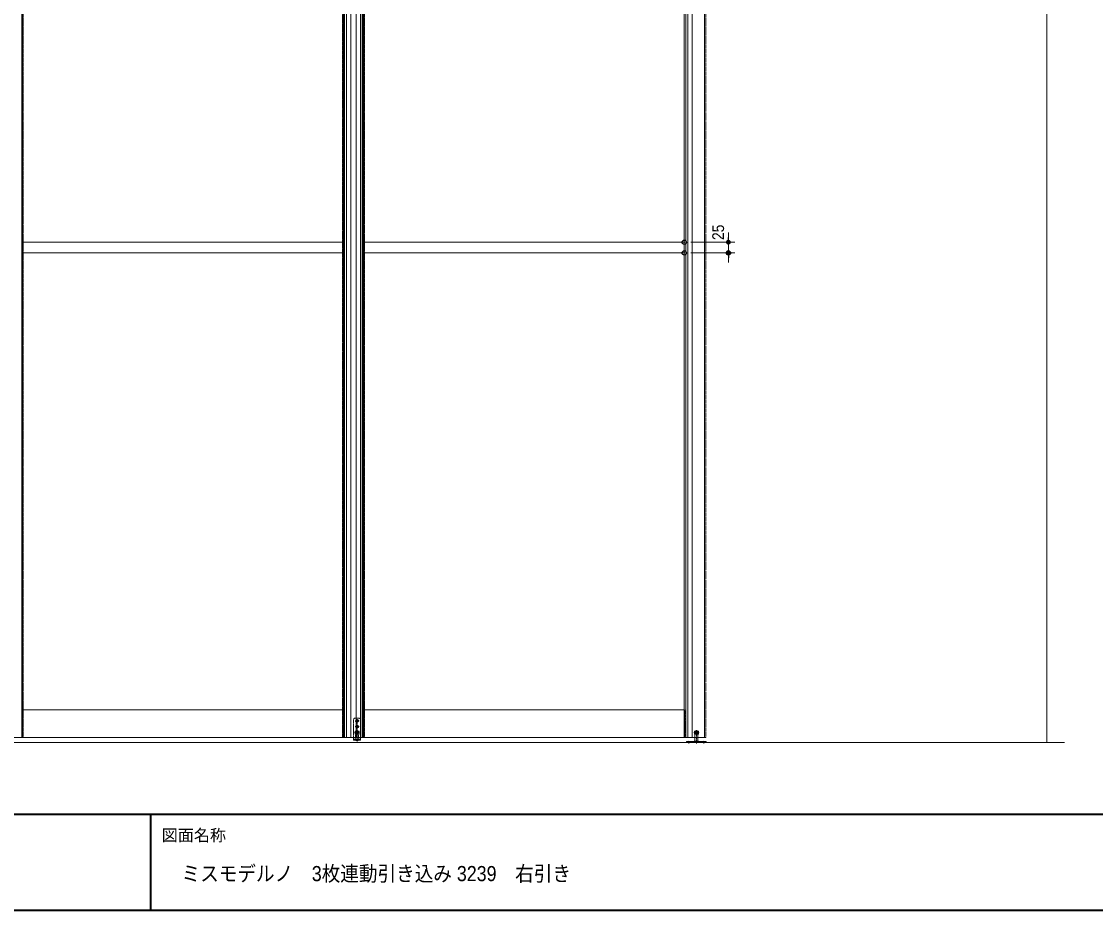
# Model space of a CAD drawing. Units: millimetres, scale not verified. Extents: x -4547 to 4547, y -2284 to 2284.
# Drawn here: x -3254 to -746, y -2078 to 0 of the extents above; entities that cross this region are included whole.
import ezdxf
from ezdxf.enums import TextEntityAlignment as Align

# ---------------------------------------------------------------- set-up
doc = ezdxf.new("R2010")
doc.units = ezdxf.units.MM
doc.header["$LTSCALE"] = 20
doc.header["$PDMODE"] = 32
doc.header["$PDSIZE"] = 10
for name, pattern in [('USER1', [10.5, 8, -0.5, 0.5, -0.5, 0.5, -0.5]), ('USER2', [1.11, 0.71, -0.4]), ('USER3', [2.91, 1.76, -0.4, 0.35, -0.4])]:
    doc.linetypes.add(name, pattern=pattern)
for name, color, linetype, lineweight in [('0-0_1図面枠', 7, 'Continuous', 20), ('0-1_3一般', 7, 'Continuous', 15), ('0-3_0', 7, 'Continuous', 25), ('0-5_2寸法-2', 7, 'Continuous', 15)]:
    doc.layers.add(name, color=color, linetype=linetype, lineweight=lineweight)
doc.layers.add('0-4_Defpoints', color=7, linetype='Continuous')
doc.styles.add('ＭＳ Ｐゴシック', font='')
doc.styles.get('ＭＳ Ｐゴシック').set_extended_font_data('MS PGothic')

# ---------------------------------------------------------------- blocks, each defined once
blk = doc.blocks.new('グループ-2')
at = {"layer": '0-0_1図面枠', "lineweight": 35}
for p, q in [((-60000, -37050), (60000, -37050)), ((-32250, -37050), (-32250, -41550))]:
    blk.add_line(p, q, dxfattribs=at)
blk.add_lwpolyline([(-60000, 41550), (60000, 41550), (60000, -41550), (-60000, -41550)], close=True, dxfattribs=at)
blk = doc.blocks.new('図面枠')
at = {"layer": '0-0_1図面枠'}
blk.add_blockref('グループ-2', (0, 0), dxfattribs=at)
at = {"layer": '0-0_1図面枠', "style": 'ＭＳ Ｐゴシック'}
blk.add_text('図面名称', height=550.3, dxfattribs=at).set_placement((-31725.1, -38474.8), align=Align.BOTTOM_LEFT)
blk = doc.blocks.new('グループ-5')
at = {"layer": '0-1_3一般', "linetype": 'USER1'}
for p, q in [((-23282, -33466.3), (-23282, 12333.7)), ((-6322, 12333.7), (-6322, -33466.3)), ((-23232, -33466.3), (-23282, -33466.3)), ((-6322, -33466.3), (-6372, -33466.3))]:
    blk.add_line(p, q, dxfattribs=at)
at = {"layer": '0-1_3一般'}
for p, q in [((-23232, -32186.3), (-23232, 12333.7)), ((-22643.9, 12333.7), (-22643.9, -33466.3)), ((-22442, 12333.7), (-22442, -33466.3)), ((-22360, 12333.7), (-22360, -33466.3)), ((-7244, -33466.3), (-7244, 12333.7)), ((-7162, -33466.3), (-7162, 12333.7)), ((-6960.1, -33466.3), (-6960.1, 12333.7)), ((-6372, 12333.7), (-6372, -32166.3)), ((-22282, 11033.7), (-22282, -10316.3)), ((-7322, -10316.3), (-7322, 11033.7)), ((-22282, -10316.3), (-22282, -32166.3)), ((-22282, -10316.3), (-7322, -10316.3)), ((-7322, -32166.3), (-7322, -10316.3)), ((-22282, -10816.3), (-7322, -10816.3)), ((-23232, -33466.3), (-23232, -32186.3)), ((-22282, -32166.3), (-22282, -33466.3)), ((-22282, -32166.3), (-7322, -32166.3)), ((-7322, -33466.3), (-7322, -32166.3)), ((-6372, -32166.3), (-6372, -33466.3)), ((-23152, -33466.3), (-23232, -33466.3)), ((-22788, -33466.3), (-23152, -33466.3)), ((-22312, -33466.3), (-22788, -33466.3)), ((-22282, -33466.3), (-22312, -33466.3)), ((-6372, -33466.3), (-22282, -33466.3)), ((-7292, -33466.3), (-7322, -33466.3)), ((-6816, -33466.3), (-7292, -33466.3)), ((-6452, -33466.3), (-6816, -33466.3)), ((-6372, -33466.3), (-6452, -33466.3))]:
    blk.add_line(p, q, dxfattribs=at)
at = {"layer": '0-1_3一般', "linetype": 'USER2'}
for p, q in [((-22312, -32166.3), (-22282, -32166.3)), ((-22312, -33466.3), (-22312, -32166.3)), ((-7322, -32166.3), (-7292, -32166.3)), ((-7292, -32166.3), (-7292, -33466.3))]:
    blk.add_line(p, q, dxfattribs=at)
blk = doc.blocks.new('グループ-6')
at = {"layer": '0-1_3一般'}
for p, q in [((-23184, -33466.3), (-23184, 12333.7)), ((-23102, -33466.3), (-23102, 12333.7)), ((-22900.1, -33466.3), (-22900.1, 12333.7)), ((-38222, 11033.7), (-38222, -10316.3)), ((-23262, -10316.3), (-23262, 11033.7)), ((-38222, -10316.3), (-38222, -32166.3)), ((-38222, -10316.3), (-23262, -10316.3)), ((-23262, -32166.3), (-23262, -10316.3)), ((-38222, -10816.3), (-23262, -10816.3)), ((-38222, -32166.3), (-23262, -32166.3)), ((-38222, -32166.3), (-38222, -33466.3)), ((-23262, -33466.3), (-23262, -32166.3)), ((-22312, -32186.3), (-22312, -33466.3)), ((-38252, -33466.3), (-38728, -33466.3)), ((-38222, -33466.3), (-38252, -33466.3)), ((-22312, -33466.3), (-38222, -33466.3)), ((-23232, -33466.3), (-23262, -33466.3)), ((-22756, -33466.3), (-23232, -33466.3)), ((-22392, -33466.3), (-22756, -33466.3)), ((-22312, -33466.3), (-22392, -33466.3))]:
    blk.add_line(p, q, dxfattribs=at)
at = {"layer": '0-1_3一般', "linetype": 'USER2'}
for p, q in [((-38252, -33466.3), (-38252, -32166.3)), ((-38252, -32166.3), (-38222, -32166.3)), ((-23262, -32166.3), (-23232, -32166.3)), ((-23232, -32166.3), (-23232, -33466.3))]:
    blk.add_line(p, q, dxfattribs=at)
at = {"layer": '0-1_3一般'}
blk.add_lwpolyline([(-38252, 12333.7), (-22312, 12333.7), (-22312, -32186.3)], dxfattribs=at)
at = {"layer": '0-1_3一般', "linetype": 'USER1'}
blk.add_lwpolyline([(-22312, 12333.7), (-22262, 12333.7), (-22262, -33466.3), (-22312, -33466.3)], dxfattribs=at)
blk = doc.blocks.new('グループ-8')
at = {"layer": '0-1_3一般', "linetype": 'USER3'}
for p, q in [((-6864, -33236.3), (-6869, -33236.3)), ((-6664, -33236.3), (-6864, -33236.3)), ((-6754, -33736.3), (-6754, -33126.3)), ((-6754, -33146.3), (-6754, -33136.3)), ((-6754, -33326.3), (-6754, -33146.3)), ((-6754, -33326.3), (-6754, -33146.3)), ((-6754, -33336.3), (-6754, -33326.3)), ((-6754, -33736.3), (-6754, -33596.3)), ((-6639, -33236.3), (-6664, -33236.3)), ((-7104, -33736.3), (-7104, -33616.3)), ((-6404, -33736.3), (-6404, -33616.3))]:
    blk.add_line(p, q, dxfattribs=at)
at = {"layer": '0-1_3一般'}
for p, q in [((-6854, -33226.3), (-6654, -33226.3)), ((-6854, -33246.3), (-6654, -33246.3)), ((-6839, -33166.3), (-6849, -33176.3)), ((-6849, -33226.3), (-6849, -33176.3)), ((-6849, -33296.3), (-6849, -33246.3)), ((-6839, -33306.3), (-6849, -33296.3)), ((-6849, -33296.3), (-6659, -33296.3)), ((-6839, -33166.3), (-6834, -33166.3)), ((-6834, -33306.3), (-6839, -33306.3)), ((-6834, -33166.3), (-6674, -33166.3)), ((-6674, -33306.3), (-6834, -33306.3)), ((-6824, -33636.3), (-6824, -33306.3)), ((-6796.5, -33166.3), (-6799, -33156.3)), ((-6709, -33156.3), (-6799, -33156.3)), ((-6711.5, -33166.3), (-6709, -33156.3)), ((-6684, -33636.3), (-6684, -33306.3)), ((-6674, -33166.3), (-6669, -33166.3)), ((-6669, -33306.3), (-6674, -33306.3)), ((-6669, -33306.3), (-6659, -33296.3)), ((-6659, -33176.3), (-6659, -33226.3)), ((-6659, -33246.3), (-6659, -33296.3)), ((-6684, -33636.3), (-6824, -33636.3))]:
    blk.add_line(p, q, dxfattribs=at)
at = {"layer": '0-1_3一般', "linetype": 'USER2'}
for p, q in [((-6834, -33166.3), (-6834, -33186.3)), ((-6834, -33306.3), (-6834, -33286.3)), ((-6712, -33186.3), (-6796, -33186.3)), ((-6712, -33286.3), (-6712, -33186.3)), ((-6674, -33186.3), (-6712, -33186.3)), ((-6674, -33166.3), (-6674, -33186.3)), ((-6674, -33306.3), (-6674, -33286.3)), ((-7154, -33696.3), (-7154, -33656.3)), ((-7054, -33656.3), (-7054, -33696.3)), ((-6804, -33676.3), (-6809, -33696.3)), ((-6809, -33696.3), (-6699, -33696.3)), ((-6804, -33636.3), (-6804, -33676.3)), ((-6804, -33636.3), (-6804, -33676.3)), ((-6754, -33679), (-6784, -33696.3)), ((-6724, -33696.3), (-6754, -33679)), ((-6704, -33676.3), (-6704, -33636.3)), ((-6704, -33676.3), (-6704, -33636.3)), ((-6699, -33696.3), (-6704, -33676.3)), ((-6454, -33696.3), (-6454, -33656.3)), ((-6354, -33656.3), (-6354, -33696.3))]:
    blk.add_line(p, q, dxfattribs=at)
at = {"layer": '0-1_3一般', "linetype": 'USER1'}
for p, q in [((-6824, -33286.3), (-6804, -33286.3)), ((-6824, -33306.3), (-6824, -33286.3)), ((-6804, -33286.3), (-6794, -33286.3)), ((-6794, -33176.3), (-6796.5, -33166.3)), ((-6794, -33286.3), (-6794, -33176.3)), ((-6794, -33286.3), (-6714, -33286.3)), ((-6714, -33176.3), (-6711.5, -33166.3)), ((-6714, -33286.3), (-6714, -33176.3)), ((-6714, -33286.3), (-6704, -33286.3)), ((-6704, -33286.3), (-6684, -33286.3)), ((-6684, -33306.3), (-6684, -33286.3))]:
    blk.add_line(p, q, dxfattribs=at)
at = {"layer": '0-1_3一般'}
for points in [[(-6669, -33166.3), (-6659, -33176.3), (-6849, -33176.3)], [(-6654, -33656.3), (-6654, -33636.3), (-6854, -33636.3), (-6854, -33656.3)]]:
    blk.add_lwpolyline(points, dxfattribs=at)
at = {"layer": '0-1_3一般', "linetype": 'USER2'}
for points in [[(-6796, -33286.3), (-6796, -33186.3), (-6834, -33186.3)], [(-6674, -33286.3), (-6712, -33286.3), (-6796, -33286.3), (-6834, -33286.3)], [(-6774, -33156.3), (-6754, -33167.8), (-6734, -33156.3)], [(-6854, -33696.3), (-6854, -33676.3), (-6654, -33676.3), (-6654, -33696.3)]]:
    blk.add_lwpolyline(points, dxfattribs=at)
at = {"layer": '0-1_3一般'}
blk.add_lwpolyline([(-6294, -33696.3), (-7214, -33696.3), (-7214, -33656.3), (-6294, -33656.3)], close=True, dxfattribs=at)
for centre, start, end in [((-6854, -33236.3), 90, 180), ((-6854, -33236.3), 180, 270), ((-6654, -33236.3), 0, 90), ((-6654, -33236.3), 270, 0)]:
    blk.add_arc(centre, 10, start, end, dxfattribs=at)
at = {"layer": '0-1_3一般', "linetype": 'USER2'}
for centre, start, end in [((-6854, -33236.3), 270, 90), ((-6654, -33236.3), 90, 180), ((-6654, -33236.3), 180, 270)]:
    blk.add_arc(centre, 10, start, end, dxfattribs=at)
blk = doc.blocks.new('グループ-18')
at = {"layer": '0-1_3一般', "linetype": 'USER2'}
for p, q in [((-22702, -32566.3), (-22502, -32566.3)), ((-22762, -33466.3), (-22762, -32606.3)), ((-22696, -32686.3), (-22508, -32686.3)), ((-22508, -32956.3), (-22696, -32956.3)), ((-22632, -32750.3), (-22632, -32622.3)), ((-22572, -32642.3), (-22632, -32642.3)), ((-22572, -32730.3), (-22632, -32730.3)), ((-22632, -33020.3), (-22632, -32892.3)), ((-22572, -32912.3), (-22632, -32912.3)), ((-22572, -33000.3), (-22632, -33000.3)), ((-22572, -32622.3), (-22572, -32750.3)), ((-22572, -32892.3), (-22572, -33020.3)), ((-22442, -32626.3), (-22442, -33466.3)), ((-22487, -33236.3), (-22717, -33236.3)), ((-22687, -33166.3), (-22697, -33176.3)), ((-22697, -33296.3), (-22697, -33176.3)), ((-22687, -33306.3), (-22697, -33296.3)), ((-22697, -33296.3), (-22507, -33296.3)), ((-22682, -33306.3), (-22687, -33306.3)), ((-22672, -33286.3), (-22642, -33286.3)), ((-22672, -33306.3), (-22672, -33286.3)), ((-22672, -33546.3), (-22672, -33306.3)), ((-22532, -33546.3), (-22672, -33546.3)), ((-22652, -33586.3), (-22657, -33606.3)), ((-22657, -33606.3), (-22547, -33606.3)), ((-22653, -33586.3), (-22653, -33546.3)), ((-22652, -33546.3), (-22652, -33586.3)), ((-22647, -33156.3), (-22644.5, -33166.3)), ((-22560, -33186.3), (-22644, -33186.3)), ((-22642, -33286.3), (-22562, -33286.3)), ((-22602, -33589), (-22632, -33606.3)), ((-22602, -33167.8), (-22622, -33156.3)), ((-22602, -33167.8), (-22602, -33126.3)), ((-22602, -33146.3), (-22602, -33136.3)), ((-22602, -33326.3), (-22602, -33146.3)), ((-22602, -33326.3), (-22602, -33146.3)), ((-22582, -33156.3), (-22602, -33167.8)), ((-22602, -33646.3), (-22602, -33167.8)), ((-22602, -33436.3), (-22602, -33326.3)), ((-22572, -33606.3), (-22602, -33589)), ((-22557, -33156.3), (-22582, -33156.3)), ((-22559.5, -33166.3), (-22562, -33176.3)), ((-22562, -33176.3), (-22562, -33286.3)), ((-22562, -33286.3), (-22532, -33286.3)), ((-22560, -33286.3), (-22560, -33186.3)), ((-22522, -33186.3), (-22560, -33186.3)), ((-22557, -33156.3), (-22559.5, -33166.3)), ((-22552, -33586.3), (-22552, -33546.3)), ((-22547, -33606.3), (-22552, -33586.3)), ((-22551, -33586.3), (-22551, -33546.3)), ((-22532, -33306.3), (-22532, -33286.3)), ((-22532, -33546.3), (-22532, -33306.3)), ((-22522, -33166.3), (-22517, -33166.3)), ((-22517, -33306.3), (-22507, -33296.3)), ((-22507, -33176.3), (-22507, -33296.3))]:
    blk.add_line(p, q, dxfattribs=at)
at = {"layer": '0-1_3一般', "linetype": 'USER3'}
blk.add_line((-22602, -33546.3), (-22602, -32606.3), dxfattribs=at)
at = {"layer": '0-1_3一般'}
for p, q in [((-22762, -33546.3), (-22762, -33466.3)), ((-22762, -33586.3), (-22762, -33546.3)), ((-22653, -33546.3), (-22762, -33546.3)), ((-22653, -33586.3), (-22762, -33586.3)), ((-22551, -33546.3), (-22653, -33546.3)), ((-22551, -33586.3), (-22653, -33586.3)), ((-22442, -33546.3), (-22551, -33546.3)), ((-22442, -33586.3), (-22551, -33586.3)), ((-22442, -33466.3), (-22442, -33546.3)), ((-22442, -33546.3), (-22442, -33586.3))]:
    blk.add_line(p, q, dxfattribs=at)
at = {"layer": '0-1_3一般', "linetype": 'USER2'}
for points in [[(-22517, -33166.3), (-22507, -33176.3), (-22697, -33176.3)], [(-22687, -33166.3), (-22682, -33166.3), (-22682, -33186.3)], [(-22682, -33166.3), (-22522, -33166.3), (-22522, -33186.3)], [(-22644, -33286.3), (-22644, -33186.3), (-22682, -33186.3)], [(-22522, -33306.3), (-22682, -33306.3), (-22682, -33286.3)], [(-22522, -33286.3), (-22560, -33286.3), (-22644, -33286.3), (-22682, -33286.3)], [(-22582, -33156.3), (-22622, -33156.3), (-22647, -33156.3)], [(-22644.5, -33166.3), (-22642, -33176.3), (-22642, -33286.3)], [(-22517, -33306.3), (-22522, -33306.3), (-22522, -33286.3)]]:
    blk.add_lwpolyline(points, dxfattribs=at)
for centre, radius, start, end in [((-22712, -32616.3), 51, 78.69007, 168.69007), ((-22502, -32626.3), 60, 0, 90), ((-22632, -32686.3), 44, 90, 270), ((-22632, -32956.3), 44, 90, 270), ((-22572, -32686.3), 44, 270, 90), ((-22572, -32956.3), 44, 270, 90)]:
    blk.add_arc(centre, radius, start, end, dxfattribs=at)
blk = doc.blocks.new('グループ-19')
at = {"layer": '0-1_3一般'}
for p, q in [((-38252, 12333.7), (-38252, -32186.3)), ((-38252, -32186.3), (-38252, -33466.3)), ((-38252, -33466.3), (-54162, -33466.3)), ((-38252, -33466.3), (-38332, -33466.3))]:
    blk.add_line(p, q, dxfattribs=at)
at = {"layer": '0-1_3一般', "linetype": 'USER1'}
for p, q in [((-38202, 12333.7), (-38202, -33466.3)), ((-38202, -33466.3), (-38252, -33466.3))]:
    blk.add_line(p, q, dxfattribs=at)
blk = doc.blocks.new('グループ-24')
at = {"layer": '0-1_3一般'}
for p, q in [((9618, -33696.3), (9618, 13303.7)), ((-55862, -33696.3), (10435.2, -33696.3))]:
    blk.add_line(p, q, dxfattribs=at)
blk = doc.blocks.new('グループ-28')
at = {"layer": '0-1_3一般'}
for name in ['グループ-24', 'グループ-8', 'グループ-18', 'グループ-19', 'グループ-6', 'グループ-5']:
    blk.add_blockref(name, (0, 0), dxfattribs=at)
blk = doc.blocks.new('_Dot')
at = {"layer": '0-3_0'}
blk.add_line((-10, 0), (-20, 0), dxfattribs=at)
for points in [[(0, 0), (-10, 0), (-9.92, 1.25)], [(0, 0), (-9.92, -1.25), (-10, 0)], [(0, 0), (-9.92, 1.25), (-9.69, 2.49)], [(0, 0), (-9.69, -2.49), (-9.92, -1.25)], [(0, 0), (-9.69, 2.49), (-9.3, 3.68)], [(0, 0), (-9.3, -3.68), (-9.69, -2.49)], [(0, 0), (-9.3, 3.68), (-8.76, 4.82)], [(0, 0), (-8.76, -4.82), (-9.3, -3.68)], [(0, 0), (-8.76, 4.82), (-8.09, 5.88)], [(0, 0), (-8.09, -5.88), (-8.76, -4.82)], [(0, 0), (-8.09, 5.88), (-7.29, 6.85)], [(0, 0), (-7.29, -6.85), (-8.09, -5.88)], [(0, 0), (-7.29, 6.85), (-6.37, 7.71)], [(0, 0), (-6.37, -7.71), (-7.29, -6.85)], [(0, 0), (-6.37, 7.71), (-5.36, 8.44)], [(0, 0), (-5.36, -8.44), (-6.37, -7.71)], [(0, 0), (-5.36, 8.44), (-4.26, 9.05)], [(0, 0), (-4.26, -9.05), (-5.36, -8.44)], [(0, 0), (-4.26, 9.05), (-3.09, 9.51)], [(0, 0), (-3.09, -9.51), (-4.26, -9.05)], [(0, 0), (-3.09, 9.51), (-1.87, 9.82)], [(0, 0), (-1.87, -9.82), (-3.09, -9.51)], [(0, 0), (-1.87, 9.82), (-0.63, 9.98)], [(0, 0), (-0.63, -9.98), (-1.87, -9.82)], [(0, 0), (-0.63, 9.98), (0.63, 9.98)], [(0, 0), (0.63, -9.98), (-0.63, -9.98)], [(0, 0), (0.63, 9.98), (1.87, 9.82)], [(0, 0), (1.87, 9.82), (3.09, 9.51)], [(0, 0), (3.09, 9.51), (4.26, 9.05)], [(0, 0), (4.26, 9.05), (5.36, 8.44)], [(0, 0), (5.36, 8.44), (6.37, 7.71)], [(0, 0), (6.37, 7.71), (7.29, 6.85)], [(0, 0), (7.29, 6.85), (8.09, 5.88)], [(0, 0), (8.09, 5.88), (8.76, 4.82)], [(0, 0), (8.76, 4.82), (9.3, 3.68)], [(0, 0), (9.3, 3.68), (9.69, 2.49)], [(0, 0), (9.69, 2.49), (9.92, 1.25)], [(0, 0), (9.92, 1.25), (10, 0)], [(0, 0), (1.87, -9.82), (0.63, -9.98)], [(0, 0), (3.09, -9.51), (1.87, -9.82)], [(0, 0), (4.26, -9.05), (3.09, -9.51)], [(0, 0), (5.36, -8.44), (4.26, -9.05)], [(0, 0), (6.37, -7.71), (5.36, -8.44)], [(0, 0), (7.29, -6.85), (6.37, -7.71)], [(0, 0), (8.09, -5.88), (7.29, -6.85)], [(0, 0), (8.76, -4.82), (8.09, -5.88)], [(0, 0), (9.3, -3.68), (8.76, -4.82)], [(0, 0), (9.69, -2.49), (9.3, -3.68)], [(0, 0), (9.92, -1.25), (9.69, -2.49)], [(0, 0), (10, 0), (9.92, -1.25)]]:
    blk.add_solid(points, dxfattribs=at)

msp = doc.modelspace()

# ---------------------------------------------------------------- linework, layer by layer
at = {"layer": '0-4_Defpoints'}
for p in [(-1706.72, -515.81), (-1706.72, -540.81), (-1603.67, -540.81)]:
    msp.add_point(p, dxfattribs=at)
at = {"layer": '0-5_2寸法-2'}
for p, q in [((-1603.67, -504.56), (-1603.67, -493.3)), ((-1691.72, -515.81), (-1588.67, -515.81)), ((-1603.67, -515.81), (-1603.67, -540.81)), ((-1691.72, -540.81), (-1588.67, -540.81)), ((-1603.67, -552.07), (-1603.67, -563.32))]:
    msp.add_line(p, q, dxfattribs=at)

# ---------------------------------------------------------------- block references
at = {"layer": '0-0_1図面枠', "xscale": 0.05, "yscale": 0.05}
msp.add_blockref('図面枠', (-1340.62, 0), dxfattribs=at)
at = {"layer": '0-1_3一般', "xscale": 0.05, "yscale": 0.05}
msp.add_blockref('グループ-28', (-1340.62, 0), dxfattribs=at)
at = {"layer": '0-5_2寸法-2', "xscale": 0.5627563, "yscale": 0.5627563}
for p, rotation in [((-1603.67, -515.81), 270), ((-1603.67, -540.81), 90)]:
    msp.add_blockref('_Dot', p, dxfattribs=dict(at, rotation=rotation))

# ---------------------------------------------------------------- texts
at = {"layer": '0-0_1図面枠', "style": 'ＭＳ Ｐゴシック', "width": 0.9}
msp.add_text('ミスモデルノ\u30003枚連動引き込み 3239\u3000右引き', height=35.38, dxfattribs=at).set_placement((-2880.54, -2019.49), align=Align.BOTTOM_LEFT)
at = {"layer": '0-5_2寸法-2', "style": 'ＭＳ Ｐゴシック', "width": 0.9}
msp.add_text('25', height=27.57, rotation=90, dxfattribs=at).set_placement((-1605.53, -510.76), align=Align.BOTTOM_LEFT)

doc.saveas('drawing.dxf')
